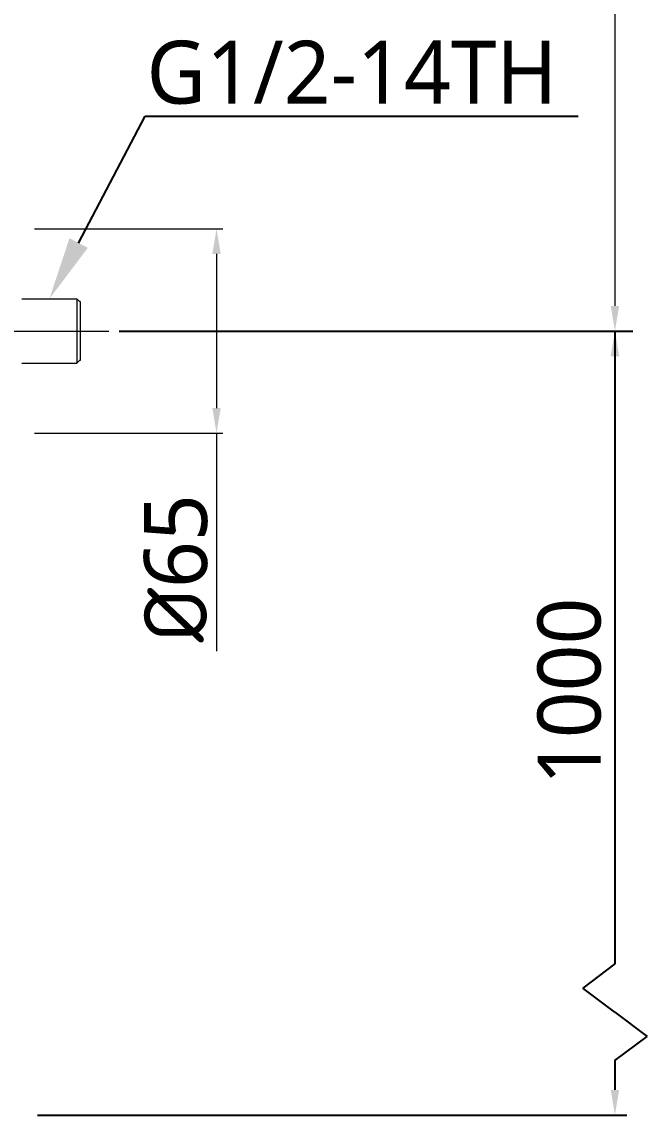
# Model space of a CAD drawing. Extents: x 19821 to 22981, y -91 to 2224.
# Drawn here: x 21962.9 to 22161.5, y 208.8 to 556.3 of the extents above; entities that cross this region are included whole.
import ezdxf
from ezdxf import colors
from ezdxf.entities.mleader import LeaderData, LeaderLine
from ezdxf.math import Vec2, Vec3

# ---------------------------------------------------------------- set-up
doc = ezdxf.new("R2010")
doc.units = 0
doc.header["$LTSCALE"] = 10
doc.header["$MEASUREMENT"] = 0
doc.header["$PDMODE"] = 3
doc.header["$PDSIZE"] = -10
doc.linetypes.add('CENTER2', pattern=[28.575, 19.05, -3.175, 3.175, -3.175])
doc.layers.get('0').update_dxf_attribs({"linetype": 'CONTINUOUS'})
doc.layers.get('DEFPOINTS').update_dxf_attribs({"linetype": 'CONTINUOUS'})
doc.layers.add('1', color=7, linetype='CONTINUOUS')
doc.layers.add('Cneter', color=1, linetype='CENTER2', lineweight=13)
doc.styles.add('Daelim Dimension', font='NanumGothic.ttf')
doc.dimstyles.new('DEFAULT', dxfattribs={"dimscale": 2, "dimtxt": 2, "dimasz": 2, "dimexe": 0, "dimexo": 2, "dimgap": 1, "dimtad": 1, "dimdec": 1, "dimzin": 9, "dimdsep": 46, "dimtxsty": 'Daelim Dimension', "dimcen": 0.5, "dimclrd": 5, "dimclre": 5, "dimclrt": 256, "dimadec": 1, "dimazin": 0, "dimtfac": 1, "dimtdec": 1, "dimtix": 1, "dimtmove": 0, "dimatfit": 3, "dimfxl": 1, "dimtolj": 1, "dimtzin": 1, "dimlwd": 9, "dimlwe": 9, "dimarcsym": 0})

# ---------------------------------------------------------------- blocks, each defined once
blk = doc.blocks.new('*D14')
at = {"color": 5, "lineweight": 9, "ltscale": 0.5, "transparency": 16777216}
for p, q in [((21966.92, 490.52), (22026.73, 490.52)), ((22024.73, 482.52), (22024.73, 433.52)), ((21966.92, 425.52), (22026.73, 425.52)), ((22024.73, 425.52), (22024.73, 356.32))]:
    blk.add_line(p, q, dxfattribs=at)
at = {"color": 5, "ltscale": 0.5, "transparency": 16777216}
for points in [[(22023.4, 482.52), (22026.06, 482.52), (22024.73, 490.52)], [(22023.4, 433.52), (22026.06, 433.52), (22024.73, 425.52)]]:
    blk.add_solid(points, dxfattribs=at)
at = {"layer": 'DEFPOINTS', "color": 0, "ltscale": 0.5, "transparency": 16777216}
for p in [(21962.92, 490.52), (22024.73, 490.52), (21962.92, 425.52)]:
    blk.add_point(p, dxfattribs=at)
at = {"color": 7, "ltscale": 0.5, "transparency": 16777216, "insert": (22011.84, 382.61), "char_height": 20, "attachment_point": 5, "rotation": 90, "style": 'Daelim Dimension'}
blk.add_mtext('\\A1;{\\fISOCPEUR|b0|i0|c0|p34;%%C}65', dxfattribs=at)
blk = doc.blocks.new('*D18')
at = {"color": 5, "lineweight": 9, "ltscale": 0.5, "transparency": 16777216}
for p, q in [((21836.72, 1429.78), (22153.24, 1429.78)), ((22151.24, 1421.78), (22151.24, 466.02)), ((21994.53, 458.02), (22153.24, 458.02))]:
    blk.add_line(p, q, dxfattribs=at)
at = {"color": 5, "ltscale": 0.5, "transparency": 16777216}
for points in [[(22149.91, 1421.78), (22152.57, 1421.78), (22151.24, 1429.78)], [(22149.91, 466.02), (22152.57, 466.02), (22151.24, 458.02)]]:
    blk.add_solid(points, dxfattribs=at)
at = {"layer": 'DEFPOINTS', "color": 0, "ltscale": 0.5, "transparency": 16777216}
for p in [(21832.72, 1429.78), (21990.53, 458.02), (22151.24, 458.02)]:
    blk.add_point(p, dxfattribs=at)
at = {"color": 7, "ltscale": 0.5, "transparency": 16777216, "insert": (22135.53, 943.9), "char_height": 20, "attachment_point": 5, "rotation": 90, "style": 'Daelim Dimension'}
blk.add_mtext('\\A1;(1140)', dxfattribs=at)

msp = doc.modelspace()

# ---------------------------------------------------------------- linework, layer by layer
at = {"color": 5, "ltscale": 0.5}
for p, q in [((21993.82, 458.02), (22156.97, 458.02)), ((22151.24, 458.02), (22151.24, 256.86)), ((22151.24, 256.86), (22141.02, 249.19)), ((22151.24, 241.52), (22141.02, 249.19)), ((22151.24, 241.52), (22161.46, 233.84)), ((22151.24, 226.17), (22161.46, 233.84)), ((22151.24, 226.17), (22151.24, 216.82)), ((21967.85, 208.85), (22155.06, 208.86))]:
    msp.add_line(p, q, dxfattribs=at)
for points in [[(22149.91, 450.02), (22152.57, 450.02), (22151.24, 458.02)], [(22149.91, 216.82), (22152.57, 216.82), (22151.24, 208.82)]]:
    msp.add_solid(points, dxfattribs=at)
at = {"layer": '1', "color": 7, "linetype": 'Continuous', "lineweight": 18}
for p, q in [((21962.92, 468.27), (21980.42, 468.27)), ((21980.42, 468.27), (21981.27, 467.42)), ((21980.42, 468.27), (21980.42, 447.77)), ((21981.42, 467.42), (21981.27, 467.42)), ((21981.42, 467.42), (21981.42, 448.62)), ((21980.42, 447.77), (21981.27, 448.62)), ((21981.42, 448.62), (21981.27, 448.62)), ((21962.92, 447.77), (21980.42, 447.77))]:
    msp.add_line(p, q, dxfattribs=at)
at = {"layer": 'Cneter', "lineweight": 5, "ltscale": 0.5}
msp.add_line((21937.14, 458.02), (21990.53, 458.02), dxfattribs=at)

# ---------------------------------------------------------------- texts
at = {"color": 7, "ltscale": 0.5, "insert": (22136.81, 343.51), "char_height": 20, "attachment_point": 5, "rotation": 90, "style": 'Daelim Dimension'}
msp.add_mtext('\\A1;1000', dxfattribs=at)

# ---------------------------------------------------------------- dimensions: what is measured, and where the dimension line sits
at = {"color": 5, "ltscale": 0.5}
dim = msp.add_linear_dim(base=(22151.24, 458.02), p1=(21832.72, 1429.78), p2=(21990.53, 458.02), angle=90, text='(1140)', dimstyle='DEFAULT', override={"dimtxt": 10, "dimasz": 4, "dimexe": 1, "dimdec": 0, "dimclrt": 7}, dxfattribs=at)
dim.commit()
dim.dimension.update_dxf_attribs({"geometry": '*D18', "text_midpoint": (22135.53, 943.9)})
dim = msp.add_linear_dim(base=(22024.73, 490.52), p1=(21962.92, 425.52), p2=(21962.92, 490.52), angle=90, text='{\\fISOCPEUR|b0|i0|c0|p34;%%C}<>', dimstyle='DEFAULT', override={"dimtxt": 10, "dimasz": 4, "dimexe": 1, "dimdec": 0, "dimclrt": 7}, dxfattribs=at)
dim.commit()
dim.dimension.update_dxf_attribs({"geometry": '*D14', "text_midpoint": (22024.73, 382.61), "dimtype": 160})

# ---------------------------------------------------------------- leaders
at = {"ltscale": 0.5}
ml = msp.add_multileader_mtext('Standard', dxfattribs=at)
ml.set_content('G1/2-14TH', color=256, style='Daelim Dimension')
ml.set_leader_properties(color=5)
ml.build(insert=Vec2(0, 0))
ml.multileader.update_dxf_attribs({"text_left_attachment_type": 6, "text_right_attachment_type": 6, "dogleg_length": 0.36, "arrow_head_size": 20})
ctx = ml.context
ctx.base_point, ctx.char_height, ctx.arrow_head_size, ctx.landing_gap_size, ctx.plane_origin = Vec3(22002.39, 526.29), 20, 20, 0.09, Vec3(21971.67, 468.27)
ctx.left_attachment, ctx.right_attachment = 6, 6
notes = []
notes.append((ctx, [(0, (1, 1, 0), (22002.03, 526.29), (1, 0), 0.36, [(0, [(21971.67, 468.27)], 0, [])])]))
ctx.mtext.insert, ctx.mtext.flow_direction = Vec3(22002.48, 550.29), 5
for ctx, leaders in notes:
    for number, flags, end, landing, length, lines in leaders:
        leader = LeaderData()
        leader.index, (leader.has_last_leader_line, leader.has_dogleg_vector, leader.attachment_direction) = number, flags
        leader.last_leader_point, leader.dogleg_vector, leader.dogleg_length = Vec3(end), Vec3(landing), length
        for number, points, colour, breaks in lines:
            line = LeaderLine()
            line.index, line.vertices, line.color, line.breaks = number, Vec3.list(points), colors.encode_raw_color(colour), breaks
            leader.lines.append(line)
        ctx.leaders.append(leader)

doc.saveas('drawing.dxf')
